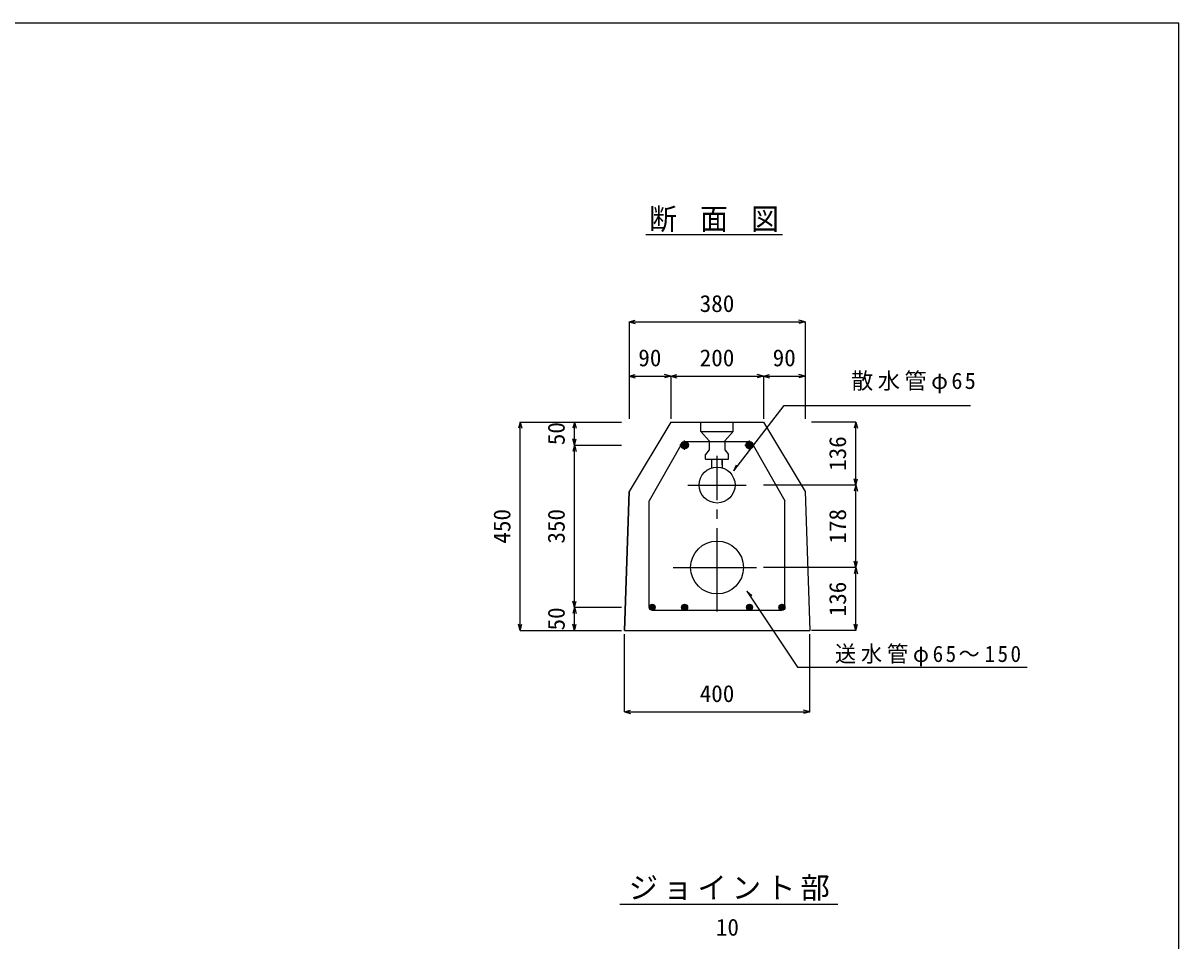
# Model space of a CAD drawing. Units: millimetres, scale not verified, with parts at other scales. Extents: x -4937 to 2347, y -3080 to 1486.
# Drawn here: x 235 to 2105, y 0 to 1486 of the extents above; entities that cross this region are included whole.
import ezdxf
from ezdxf.enums import TextEntityAlignment as Align

# ---------------------------------------------------------------- set-up
doc = ezdxf.new("R2010")
doc.units = ezdxf.units.MM
doc.header["$LTSCALE"] = 15
doc.linetypes.add('CHAIN1', pattern=[8, 5, -1, 1, -1])
doc.linetypes.add('CHAIN2', pattern=[12, 9, -1, 1, -1])
for name, color, linetype in [('0-0_枠', 7, 'Continuous'), ('0-1', 3, 'Continuous'), ('0-2_パイプ', 4, 'Continuous'), ('0-3', 2, 'Continuous'), ('0-4_ノズル', 7, 'Continuous'), ('0-6', 4, 'Continuous'), ('1-0', 4, 'Continuous'), ('2-0_外寸', 7, 'Continuous')]:
    doc.layers.add(name, color=color, linetype=linetype)
doc.styles.add('ＭＳ ゴシック', font='')
doc.styles.get('ＭＳ ゴシック').set_extended_font_data('MS Gothic')

msp = doc.modelspace()

# ---------------------------------------------------------------- linework, layer by layer
at = {"layer": '0-0_枠', "color": 5}
for p, q in [((2105.14, 1486.01), (-2094.86, 1486.01)), ((2105.14, -1453.99), (2105.14, 1486.01))]:
    msp.add_line(p, q, dxfattribs=at)
at = {"layer": '0-1'}
for p, q in [((1242.2, 1143.52), (1463.41, 1143.52)), ((1282.68, 840.03), (1215.18, 727.53)), ((1282.68, 840.03), (1215.18, 727.53)), ((1282.68, 840.03), (1432.68, 840.03)), ((1282.68, 840.03), (1432.68, 840.03)), ((1432.68, 840.03), (1500.18, 727.53)), ((1207.68, 502.53), (1215.18, 727.53)), ((1500.18, 727.53), (1507.68, 502.53)), ((1200.58, 59.14), (1553.16, 59.14))]:
    msp.add_line(p, q, dxfattribs=at)
at = {"layer": '0-1', "color": 7, "linetype": 'CHAIN2'}
for p, q in [((1357.68, 533.35), (1357.68, 785.39)), ((1310.31, 738.03), (1405.04, 738.03)), ((1286.5, 604.53), (1428.85, 604.53))]:
    msp.add_line(p, q, dxfattribs=at)
at = {"layer": '0-1', "color": 7}
for p, q in [((1384.88, 761.17), (1388.93, 770.86)), ((1406.13, 566.29), (1413.99, 559.33))]:
    msp.add_line(p, q, dxfattribs=at)
for points in [[(1384.88, 761.17), (1466.55, 866.94), (1767.81, 866.94)], [(1406.13, 566.29), (1487.65, 442.88), (1859.38, 442.88)]]:
    msp.add_lwpolyline(points, dxfattribs=at)
at = {"layer": '0-1'}
msp.add_lwpolyline([(1215.18, 727.53), (1207.68, 502.53), (1507.68, 502.53)], dxfattribs=at)
at = {"layer": '0-2_パイプ', "color": 7}
for centre, radius in [((1357.68, 738.03), 29.12), ((1357.68, 604.53), 42.75)]:
    msp.add_circle(centre, radius, dxfattribs=at)
at = {"layer": '0-3'}
for p, q in [((1299.2, 803.05), (1304.65, 808.5)), ((1299.26, 801.52), (1306.18, 808.44)), ((1299.61, 800.28), (1307.42, 808.09)), ((1299.85, 805.3), (1302.41, 807.85)), ((1300.16, 799.24), (1308.47, 807.55)), ((1300.87, 798.35), (1309.35, 806.84)), ((1301.72, 797.62), (1310.08, 805.98)), ((1302.74, 797.05), (1310.66, 804.97)), ((1305.18, 808.53), (1410.18, 808.53)), ((1412.61, 797.05), (1404.69, 804.97)), ((1413.63, 797.62), (1405.27, 805.98)), ((1414.49, 798.35), (1406, 806.84)), ((1415.19, 799.24), (1406.89, 807.55)), ((1415.74, 800.28), (1407.93, 808.09)), ((1416.09, 801.52), (1409.17, 808.44)), ((1416.15, 803.05), (1410.7, 808.5)), ((1415.5, 805.3), (1412.94, 807.85)), ((1299.18, 802.53), (1247.8, 712.53)), ((1303.94, 796.66), (1311.05, 803.76)), ((1305.41, 796.53), (1311.17, 802.3)), ((1307.44, 796.97), (1310.73, 800.27)), ((1409.94, 796.53), (1404.18, 802.3)), ((1411.41, 796.66), (1404.31, 803.76)), ((1407.92, 796.97), (1404.62, 800.27)), ((1416.18, 802.53), (1467.55, 712.53)), ((1247.8, 540.03), (1247.8, 712.53)), ((1467.55, 540.03), (1467.55, 712.53)), ((1247.81, 539.84), (1252.87, 544.9)), ((1247.9, 540.99), (1251.71, 544.81)), ((1247.93, 538.91), (1253.8, 544.77)), ((1248.2, 538.11), (1254.6, 544.51)), ((1248.56, 537.41), (1255.29, 544.14)), ((1248.72, 542.87), (1249.83, 543.99)), ((1249.02, 536.81), (1255.9, 543.69)), ((1249.55, 536.28), (1256.42, 543.15)), ((1250.17, 535.84), (1256.86, 542.53)), ((1300.31, 539.84), (1305.37, 544.9)), ((1300.4, 540.99), (1304.21, 544.81)), ((1300.43, 538.91), (1306.3, 544.77)), ((1300.7, 538.11), (1307.1, 544.51)), ((1301.06, 537.41), (1307.79, 544.14)), ((1301.22, 542.87), (1302.33, 543.99)), ((1301.52, 536.81), (1308.4, 543.69)), ((1302.05, 536.28), (1308.92, 543.15)), ((1302.67, 535.84), (1309.36, 542.53)), ((1412.68, 535.84), (1405.99, 542.53)), ((1413.3, 536.28), (1406.43, 543.15)), ((1413.84, 536.81), (1406.96, 543.69)), ((1414.29, 537.41), (1407.56, 544.14)), ((1414.66, 538.11), (1408.26, 544.51)), ((1414.92, 538.91), (1409.05, 544.77)), ((1415.05, 539.84), (1409.99, 544.9)), ((1414.96, 540.99), (1411.14, 544.81)), ((1414.13, 542.87), (1413.02, 543.99)), ((1465.18, 535.84), (1458.49, 542.53)), ((1465.8, 536.28), (1458.93, 543.15)), ((1466.34, 536.81), (1459.46, 543.69)), ((1466.79, 537.41), (1460.06, 544.14)), ((1467.16, 538.11), (1460.76, 544.51)), ((1467.42, 538.91), (1461.55, 544.77)), ((1467.55, 539.84), (1462.49, 544.9)), ((1467.46, 540.99), (1463.64, 544.81)), ((1466.63, 542.87), (1465.52, 543.99)), ((1250.88, 535.49), (1257.21, 541.82)), ((1251.7, 535.25), (1257.45, 541)), ((1252.66, 535.15), (1257.55, 540.04)), ((1252.68, 535.15), (1462.68, 535.15)), ((1253.88, 535.3), (1257.4, 538.83)), ((1303.38, 535.49), (1309.71, 541.82)), ((1304.2, 535.25), (1309.95, 541)), ((1305.16, 535.15), (1310.05, 540.04)), ((1306.38, 535.3), (1309.9, 538.83)), ((1410.19, 535.15), (1405.3, 540.04)), ((1411.15, 535.25), (1405.4, 541)), ((1408.98, 535.3), (1405.45, 538.83)), ((1411.97, 535.49), (1405.64, 541.82)), ((1462.69, 535.15), (1457.8, 540.04)), ((1463.65, 535.25), (1457.9, 541)), ((1461.48, 535.3), (1457.95, 538.83)), ((1464.47, 535.49), (1458.14, 541.82))]:
    msp.add_line(p, q, dxfattribs=at)
at = {"layer": '0-3', "color": 4, "linetype": 'CHAIN1'}
for p, q in [((1305.18, 795.03), (1305.18, 810.03)), ((1410.18, 795.03), (1410.18, 810.03)), ((1312.68, 802.53), (1297.68, 802.53)), ((1402.68, 802.53), (1417.68, 802.53))]:
    msp.add_line(p, q, dxfattribs=at)
at = {"layer": '0-3'}
for centre, radius in [((1305.18, 802.53), 6), ((1410.18, 802.53), 6), ((1252.68, 540.03), 4.88), ((1305.18, 540.03), 4.88), ((1410.18, 540.03), 4.88), ((1462.68, 540.03), 4.88)]:
    msp.add_circle(centre, radius, dxfattribs=at)
at = {"layer": '0-4_ノズル'}
for p, q in [((1331.26, 824.81), (1331.26, 839.81)), ((1331.26, 824.81), (1331.26, 839.81)), ((1331.26, 824.81), (1383.76, 824.81)), ((1331.26, 824.81), (1344.76, 809.81)), ((1331.26, 824.81), (1383.76, 824.81)), ((1331.26, 824.81), (1344.76, 809.81)), ((1383.76, 824.81), (1370.26, 809.81)), ((1383.76, 824.81), (1370.26, 809.81)), ((1383.76, 824.81), (1383.76, 839.81)), ((1383.76, 824.81), (1383.76, 839.81)), ((1344.76, 809.81), (1344.76, 794.81)), ((1344.76, 809.81), (1344.76, 794.81)), ((1370.26, 809.81), (1370.26, 794.81)), ((1370.26, 809.81), (1370.26, 794.81)), ((1344.76, 794.81), (1338.76, 787.31)), ((1344.76, 794.81), (1338.76, 787.31)), ((1338.76, 779.81), (1338.76, 787.31)), ((1338.76, 779.81), (1338.76, 787.31)), ((1370.26, 794.81), (1376.26, 787.31)), ((1370.26, 794.81), (1376.26, 787.31)), ((1349.26, 770.99), (1349.26, 779.81)), ((1349.26, 765.76), (1349.26, 779.81)), ((1365.76, 770.99), (1365.76, 779.81)), ((1365.76, 777.61), (1365.76, 765.28))]:
    msp.add_line(p, q, dxfattribs=at)
msp.add_lwpolyline([(1338.76, 779.81), (1376.26, 779.81), (1376.26, 787.31)], dxfattribs=at)
msp.add_lwpolyline([(1338.76, 779.81), (1376.26, 779.81), (1376.26, 787.31)], dxfattribs=at)
at = {"layer": '0-6'}
for p, q in [((1215.18, 1002.46), (1225.32, 1005.18)), ((1215.18, 1002.46), (1500.18, 1002.46)), ((1215.18, 1002.46), (1225.32, 999.75)), ((1215.18, 1002.46), (1215.18, 914.53)), ((1500.18, 1002.46), (1490.03, 1005.18)), ((1500.18, 1002.46), (1490.03, 999.75)), ((1500.18, 1002.46), (1500.18, 914.53)), ((1215.18, 914.53), (1225.32, 917.24)), ((1282.68, 914.53), (1272.53, 917.24)), ((1282.68, 914.53), (1292.82, 917.24)), ((1432.68, 914.53), (1422.53, 917.24)), ((1432.68, 914.53), (1442.82, 917.24)), ((1500.18, 914.53), (1490.03, 917.24)), ((1215.18, 914.53), (1282.68, 914.53)), ((1215.18, 914.53), (1225.32, 911.81)), ((1215.18, 914.53), (1215.18, 845.41)), ((1282.68, 914.53), (1272.53, 911.81)), ((1282.68, 914.53), (1282.68, 845.41)), ((1282.68, 914.53), (1432.68, 914.53)), ((1282.68, 914.53), (1292.82, 911.81)), ((1432.68, 914.53), (1422.53, 911.81)), ((1432.68, 914.53), (1432.68, 845.41)), ((1432.68, 914.53), (1500.18, 914.53)), ((1432.68, 914.53), (1442.82, 911.81)), ((1500.18, 914.53), (1490.03, 911.81)), ((1500.18, 914.53), (1500.18, 845.41)), ((1038.97, 840.03), (1036.25, 829.89)), ((1038.97, 502.53), (1038.97, 840.03)), ((1038.97, 840.03), (1041.68, 829.89)), ((1038.97, 840.03), (1126.85, 840.03)), ((1126.85, 840.03), (1124.13, 829.89)), ((1126.85, 802.53), (1126.85, 840.03)), ((1126.85, 840.03), (1129.57, 829.89)), ((1126.85, 840.03), (1203.18, 840.03)), ((1582.24, 840.03), (1510.61, 840.03)), ((1582.24, 840.03), (1579.53, 829.89)), ((1582.24, 738.03), (1582.24, 840.03)), ((1582.24, 840.03), (1584.96, 829.89)), ((1126.85, 802.53), (1124.13, 812.67)), ((1126.85, 802.53), (1129.57, 812.67)), ((1126.85, 802.53), (1124.13, 792.39)), ((1126.85, 540.03), (1126.85, 802.53)), ((1126.85, 802.53), (1129.57, 792.39)), ((1126.85, 802.53), (1203.18, 802.53)), ((1582.24, 738.03), (1432.68, 738.03)), ((1582.24, 738.03), (1579.53, 748.17)), ((1582.24, 738.03), (1579.53, 727.89)), ((1582.24, 738.03), (1584.96, 748.17)), ((1582.24, 604.53), (1582.24, 738.03)), ((1582.24, 738.03), (1584.96, 727.89)), ((1582.24, 604.53), (1432.68, 604.53)), ((1582.24, 604.53), (1579.53, 614.67)), ((1582.24, 604.53), (1579.53, 594.39)), ((1582.24, 604.53), (1584.96, 614.67)), ((1582.24, 502.53), (1582.24, 604.53)), ((1582.24, 604.53), (1584.96, 594.39)), ((1126.85, 540.03), (1124.13, 550.17)), ((1126.85, 540.03), (1129.57, 550.17)), ((1126.85, 540.03), (1124.13, 529.89)), ((1126.85, 502.53), (1126.85, 540.03)), ((1126.85, 540.03), (1129.57, 529.89)), ((1126.85, 540.03), (1203.18, 540.03)), ((1038.97, 502.53), (1036.25, 512.67)), ((1038.97, 502.53), (1041.68, 512.67)), ((1126.85, 502.53), (1124.13, 512.67)), ((1126.85, 502.53), (1129.57, 512.67)), ((1582.24, 502.53), (1579.53, 512.67)), ((1582.24, 502.53), (1584.96, 512.67)), ((1038.97, 502.53), (1126.85, 502.53)), ((1126.85, 502.53), (1203.18, 502.53)), ((1207.68, 433.87), (1207.68, 496.47)), ((1507.68, 433.87), (1507.68, 496.47)), ((1582.24, 502.53), (1510.61, 502.53)), ((1207.68, 370.83), (1207.68, 433.87)), ((1507.68, 370.83), (1507.68, 433.87)), ((1207.68, 370.83), (1217.82, 373.55)), ((1207.68, 370.83), (1507.68, 370.83)), ((1207.68, 370.83), (1217.82, 368.11)), ((1507.68, 370.83), (1497.53, 373.55)), ((1507.68, 370.83), (1497.53, 368.11))]:
    msp.add_line(p, q, dxfattribs=at)

# ---------------------------------------------------------------- texts
at = {"layer": '0-1', "color": 7, "char_height": 34.84, "attachment_point": 7, "style": 'ＭＳ ゴシック'}
for s, insert in [('\\T1.22;\\W0.95;断\\~面\\~図', (1247.71, 1147.23)), ('\\T1.17;ジョイント部', (1214.67, 64.79))]:
    msp.add_mtext(s, dxfattribs=dict(at, insert=insert))
at = {"layer": '0-6', "style": 'ＭＳ ゴシック'}
for s, p in [('380', (1329.55, 1009.96)), ('90', (1230.18, 922.03)), ('200', (1329.55, 922.03)), ('90', (1447.68, 922.03)), ('400', (1329.55, 378.33))]:
    msp.add_text(s, height=27.49, dxfattribs=at).set_placement(p, align=Align.BOTTOM_LEFT)
for s, p in [('50', (1119.35, 802.53)), ('136', (1574.74, 760.9)), ('450', (1031.47, 643.15)), ('350', (1119.35, 643.15)), ('178', (1574.74, 643.15)), ('136', (1574.74, 525.4)), ('50', (1119.35, 502.53))]:
    msp.add_text(s, height=27.49, rotation=90, dxfattribs=at).set_placement(p, align=Align.BOTTOM_LEFT)
at = {"layer": '1-0', "color": 7, "char_height": 26.39, "attachment_point": 7, "style": 'ＭＳ ゴシック'}
for s, insert in [('\\T1.2;散水管φ65', (1574.6, 886.43)), ('\\T1.23;\\W0.95;送水管φ65～150', (1548.55, 444.33))]:
    msp.add_mtext(s, dxfattribs=dict(at, insert=insert))
at = {"layer": '2-0_外寸', "color": 4, "style": 'ＭＳ ゴシック'}
msp.add_text('10', height=27.49, dxfattribs=at).set_placement((1355.73, 0.03), align=Align.BOTTOM_LEFT)

doc.saveas('drawing.dxf')
